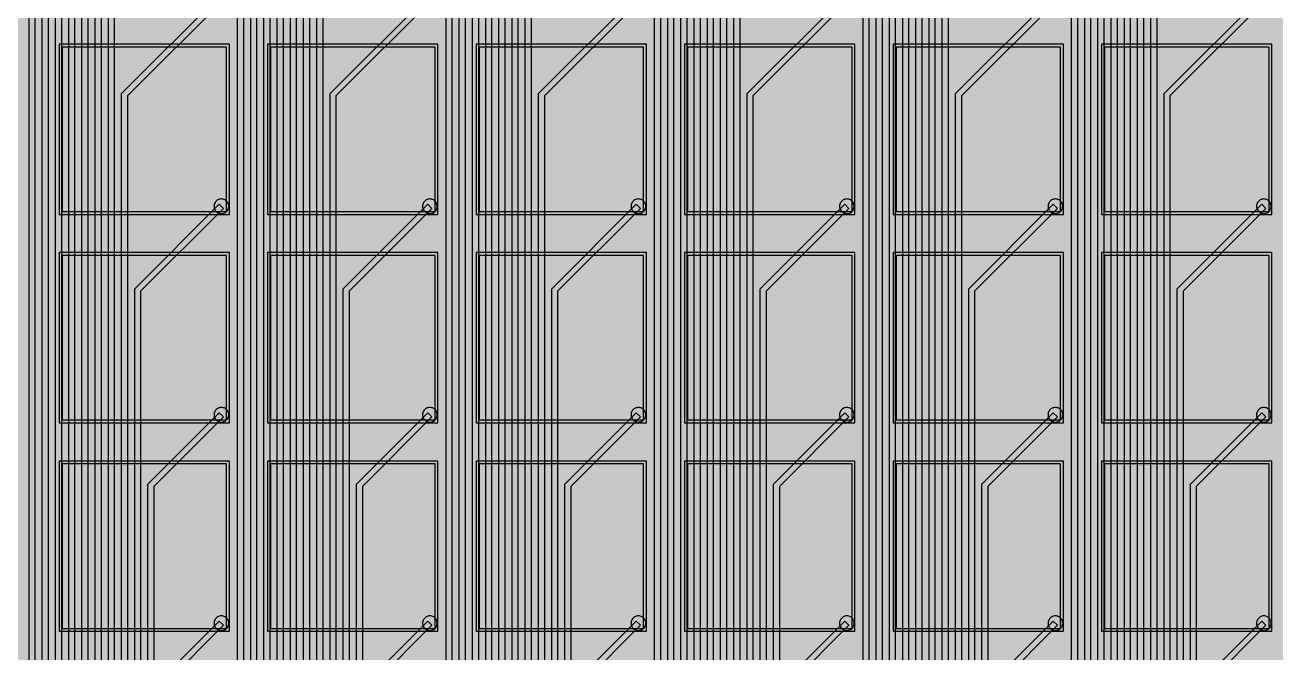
# Model space of a CAD drawing. Header units: metres. Extents: x -7231 to 10969, y -37556 to 1873.
# Drawn here: x 1266.4 to 1692.4, y 848.6 to 1062.5 of the extents above; entities that cross this region are included whole.
import ezdxf

# ---------------------------------------------------------------- set-up
doc = ezdxf.new("R2010")
doc.units = ezdxf.units.M
for name, color, linetype in [('Etching', 1, 'CONTINUOUS'), ('EtchingPad', 2, 'CONTINUOUS'), ('Metal1', 4, 'CONTINUOUS'), ('Metal2', 3, 'CONTINUOUS'), ('Polyimide', 7, 'CONTINUOUS')]:
    doc.layers.add(name, color=color, linetype=linetype)

msp = doc.modelspace()

# ---------------------------------------------------------------- hatches: boundary and pattern name
at = {"layer": 'Polyimide'}
msp.add_hatch(color=7, dxfattribs=at).paths.add_polyline_path([(4065.69, -468), (4066.67, -501.99), (4068.51, -535.99), (4071.41, -569.99), (4075.54, -603.99), (4081.04, -637.99), (4088.01, -671.99), (4096.52, -705.98), (4106.62, -739.98), (4118.33, -773.98), (4131.63, -807.98), (4146.49, -841.98), (4162.87, -875.98), (4180.68, -909.97), (4199.83, -943.97), (4220.22, -977.97), (4241.73, -1011.97), (4264.21, -1045.97), (4287.52, -1079.96), (4311.51, -1113.96), (4336.01, -1147.96), (4360.86, -1181.96), (4385.88, -1215.96), (4410.89, -1249.96), (4435.74, -1283.95), (4460.24, -1317.95), (4484.23, -1351.95), (4507.54, -1385.95), (4530.02, -1419.95), (4551.53, -1453.94), (4571.92, -1487.94), (4591.07, -1521.94), (4608.88, -1555.94), (4625.26, -1589.94), (4640.12, -1623.94), (4653.42, -1657.93), (4665.13, -1691.93), (4675.23, -1725.93), (4683.74, -1759.93), (4690.71, -1793.93), (4696.21, -1827.93), (4700.34, -1861.92), (4703.24, -1895.92), (4705.08, -1929.92), (4706.06, -1963.92), (4706.44, -1997.92), (4706.5, -2031.91), (4706.5, -4793.02), (4709.95, -4838.39), (4720.22, -4882.71), (4737.08, -4924.98), (4760.13, -4964.2), (4788.85, -4999.49), (4822.58, -5030.03), (4860.53, -5055.12), (4901.85, -5074.18), (4901.85, -5074.18), (4970.68, -5105.23), (5034.7, -5145.26), (5092.76, -5193.54), (5143.8, -5249.19), (5186.89, -5311.2), (5221.24, -5378.44), (5246.23, -5449.69), (5261.41, -5523.66), (5266.5, -5599), (5261.41, -5674.34), (5246.23, -5748.31), (5221.24, -5819.56), (5186.89, -5886.8), (5143.8, -5948.81), (5092.76, -6004.46), (5034.7, -6052.74), (4970.68, -6092.77), (4901.85, -6123.82), (4860.53, -6142.88), (4822.58, -6167.97), (4788.85, -6198.51), (4760.13, -6233.8), (4737.08, -6273.02), (4720.22, -6315.29), (4709.95, -6359.61), (4706.5, -6404.98), (4706.5, -9221.52), (4709.95, -9266.88), (4720.22, -9311.21), (4737.08, -9353.47), (4760.13, -9392.7), (4788.85, -9427.98), (4822.58, -9458.52), (4860.53, -9483.61), (4901.85, -9502.67), (4970.68, -9533.72), (5034.7, -9573.75), (5092.76, -9622.03), (5143.8, -9677.68), (5186.89, -9739.69), (5221.24, -9806.94), (5246.23, -9878.19), (5261.41, -9952.16), (5266.5, -10027.49), (5261.41, -10102.83), (5246.23, -10176.8), (5221.24, -10248.05), (5186.89, -10315.3), (5143.8, -10377.31), (5092.76, -10432.96), (5034.7, -10481.24), (4970.68, -10521.27), (4901.85, -10552.32), (4860.53, -10571.38), (4822.58, -10596.46), (4788.85, -10627), (4760.13, -10662.29), (4737.08, -10701.52), (4720.22, -10743.78), (4709.95, -10788.1), (4706.5, -10833.47), (4706.5, -13650.01), (4709.95, -13695.38), (4720.22, -13739.7), (4737.08, -13781.96), (4760.13, -13821.19), (4788.85, -13856.48), (4822.58, -13887.02), (4860.53, -13912.11), (4901.85, -13931.17), (4970.68, -13962.22), (5034.7, -14002.25), (5092.76, -14050.53), (5143.8, -14106.18), (5186.89, -14168.19), (5221.24, -14235.43), (5246.23, -14306.68), (5261.41, -14380.65), (5266.5, -14455.99), (5261.41, -14531.33), (5246.23, -14605.29), (5221.24, -14676.55), (5186.89, -14743.79), (5143.8, -14805.8), (5092.76, -14861.45), (5034.7, -14909.73), (4970.68, -14949.76), (4901.85, -14980.81), (4860.53, -14999.87), (4822.58, -15024.96), (4788.85, -15055.5), (4760.13, -15090.79), (4737.08, -15130.01), (4720.22, -15172.27), (4709.95, -15216.6), (4706.5, -15261.97), (4706.5, -15455.99), (4720.95, -15750.04), (4764.14, -16041.26), (4835.68, -16326.84), (4934.86, -16604.04), (5060.74, -16870.18), (5212.09, -17122.7), (5387.47, -17359.17), (5585.18, -17577.31), (5803.32, -17775.02), (6039.79, -17950.4), (6292.31, -18101.75), (6558.45, -18227.63), (6835.65, -18326.81), (7121.23, -18398.34), (7412.45, -18441.54), (7706.5, -18455.99), (9969.01, -18455.99), (10047.42, -18459.84), (10125.08, -18471.36), (10201.23, -18490.44), (10275.15, -18516.89), (10346.12, -18550.45), (10413.46, -18590.81), (10476.52, -18637.58), (10534.69, -18690.3), (10587.41, -18748.47), (10634.18, -18811.53), (10674.54, -18878.87), (10708.11, -18949.84), (10734.56, -19023.76), (10753.63, -19099.92), (10765.15, -19177.58), (10769.01, -19255.99), (10769.01, -20895.8), (10730.24, -20951.41), (10694.6, -21009.08), (10662.21, -21068.63), (10633.17, -21129.89), (10607.55, -21192.66), (10585.45, -21256.74), (10566.93, -21321.96), (10552.05, -21388.09), (10540.84, -21454.95), (10533.35, -21522.33), (10529.6, -21590.02), (10529.6, -21657.81), (10533.35, -21725.5), (10540.84, -21792.87), (10552.05, -21859.73), (10566.93, -21925.87), (10585.45, -21991.08), (10607.55, -22055.17), (10633.17, -22117.94), (10662.21, -22179.19), (10694.6, -22238.74), (10730.24, -22296.41), (10769.01, -22352.03), (10769.01, -32454.24), (10728.74, -32510.49), (10691.72, -32568.92), (10658.05, -32629.35), (10627.85, -32691.58), (10601.2, -32755.42), (10578.21, -32820.67), (10558.93, -32887.1), (10543.44, -32954.52), (10531.77, -33022.71), (10523.97, -33091.44), (10520.07, -33160.51), (10520.07, -33229.69), (10523.97, -33298.75), (10531.77, -33367.49), (10543.44, -33435.67), (10558.93, -33503.09), (10578.21, -33569.53), (10601.2, -33634.77), (10627.85, -33698.61), (10658.05, -33760.85), (10691.72, -33821.28), (10728.74, -33879.71), (10769.01, -33935.96), (10769.01, -36556), (10765.15, -36634.41), (10753.63, -36712.07), (10734.56, -36788.23), (10708.11, -36862.15), (10674.54, -36933.12), (10634.18, -37000.46), (10587.41, -37063.51), (10534.69, -37121.69), (10476.52, -37174.41), (10413.46, -37221.18), (10346.12, -37261.54), (10275.15, -37295.1), (10201.23, -37321.55), (10125.08, -37340.63), (10047.42, -37352.15), (9969.01, -37356), (-6231.01, -37356), (-6309.42, -37352.15), (-6387.08, -37340.63), (-6463.23, -37321.55), (-6537.15, -37295.1), (-6608.12, -37261.54), (-6675.46, -37221.18), (-6738.52, -37174.41), (-6796.69, -37121.69), (-6849.41, -37063.51), (-6896.18, -37000.46), (-6936.54, -36933.12), (-6970.11, -36862.15), (-6996.56, -36788.23), (-7015.63, -36712.07), (-7027.15, -36634.41), (-7031.01, -36556), (-7031.01, -33936), (-6990.74, -33879.75), (-6953.7, -33821.31), (-6920.03, -33760.88), (-6889.82, -33698.64), (-6863.18, -33634.8), (-6840.18, -33569.55), (-6820.9, -33503.11), (-6805.4, -33435.69), (-6793.74, -33367.49), (-6785.94, -33298.75), (-6782.03, -33229.68), (-6782.03, -33160.5), (-6785.94, -33091.43), (-6793.74, -33022.69), (-6805.4, -32954.5), (-6820.9, -32887.07), (-6840.18, -32820.63), (-6863.18, -32755.39), (-6889.82, -32691.54), (-6920.03, -32629.3), (-6953.7, -32568.87), (-6990.74, -32510.43), (-7031.01, -32454.18), (-7031.01, -22364.83), (-6990.74, -22308.58), (-6953.7, -22250.14), (-6920.03, -22189.71), (-6889.82, -22127.47), (-6863.18, -22063.62), (-6840.18, -21998.38), (-6820.9, -21931.94), (-6805.4, -21864.51), (-6793.74, -21796.32), (-6785.94, -21727.58), (-6782.03, -21658.51), (-6782.03, -21589.33), (-6785.94, -21520.26), (-6793.74, -21451.52), (-6805.4, -21383.32), (-6820.9, -21315.9), (-6840.18, -21249.46), (-6863.18, -21184.21), (-6889.82, -21120.37), (-6920.03, -21058.13), (-6953.7, -20997.7), (-6990.74, -20939.26), (-7031.01, -20883.01), (-7031.01, -19255.99), (-7027.15, -19177.58), (-7015.63, -19099.92), (-6996.56, -19023.76), (-6970.11, -18949.84), (-6936.54, -18878.87), (-6896.18, -18811.53), (-6849.41, -18748.47), (-6796.69, -18690.3), (-6738.52, -18637.58), (-6675.46, -18590.81), (-6608.12, -18550.45), (-6537.15, -18516.89), (-6463.23, -18490.44), (-6387.08, -18471.36), (-6309.42, -18459.84), (-6231.01, -18455.99), (-3968.5, -18455.99), (-3674.45, -18441.54), (-3383.23, -18398.34), (-3097.65, -18326.81), (-2820.45, -18227.63), (-2554.31, -18101.75), (-2301.79, -17950.4), (-2065.32, -17775.02), (-1847.18, -17577.31), (-1649.47, -17359.17), (-1474.09, -17122.7), (-1322.74, -16870.18), (-1196.86, -16604.04), (-1097.68, -16326.84), (-1026.14, -16041.26), (-982.95, -15750.04), (-968.5, -15455.99), (-968.5, -15261.97), (-971.95, -15216.6), (-982.22, -15172.27), (-999.08, -15130.01), (-1022.13, -15090.79), (-1050.85, -15055.5), (-1084.58, -15024.96), (-1122.53, -14999.87), (-1163.85, -14980.81), (-1232.68, -14949.76), (-1296.7, -14909.73), (-1354.76, -14861.45), (-1405.8, -14805.8), (-1448.89, -14743.79), (-1483.24, -14676.55), (-1508.23, -14605.29), (-1523.41, -14531.33), (-1528.5, -14455.99), (-1523.41, -14380.65), (-1508.23, -14306.68), (-1483.24, -14235.43), (-1448.89, -14168.19), (-1405.8, -14106.18), (-1354.76, -14050.53), (-1296.7, -14002.25), (-1232.68, -13962.22), (-1163.85, -13931.17), (-1122.53, -13912.11), (-1084.58, -13887.02), (-1050.85, -13856.48), (-1022.13, -13821.19), (-999.08, -13781.96), (-982.22, -13739.7), (-971.95, -13695.38), (-968.5, -13650.01), (-968.5, -12309.64), (-971.95, -12264.27), (-982.22, -12219.94), (-999.08, -12177.68), (-1022.13, -12138.46), (-1050.85, -12103.17), (-1084.58, -12072.63), (-1122.53, -12047.54), (-1163.85, -12028.48), (-1232.68, -11997.43), (-1296.7, -11957.4), (-1354.76, -11909.12), (-1405.8, -11853.47), (-1448.89, -11791.46), (-1483.24, -11724.22), (-1508.23, -11652.96), (-1523.41, -11579), (-1528.5, -11503.66), (-1523.41, -11428.32), (-1508.23, -11354.35), (-1483.24, -11283.1), (-1448.89, -11215.86), (-1405.8, -11153.85), (-1354.76, -11098.2), (-1296.7, -11049.92), (-1232.68, -11009.89), (-1163.85, -10978.84), (-1122.53, -10959.78), (-1084.58, -10934.69), (-1050.85, -10904.15), (-1022.13, -10868.86), (-999.08, -10829.63), (-982.22, -10787.37), (-971.95, -10743.05), (-968.5, -10697.68), (-968.5, -9357.31), (-971.95, -9311.94), (-982.22, -9267.62), (-999.08, -9225.35), (-1022.13, -9186.13), (-1050.85, -9150.84), (-1084.58, -9120.3), (-1122.53, -9095.21), (-1163.85, -9076.15), (-1163.85, -9076.15), (-1232.68, -9045.1), (-1296.7, -9005.07), (-1354.76, -8956.79), (-1405.8, -8901.14), (-1448.89, -8839.13), (-1483.24, -8771.89), (-1508.23, -8700.64), (-1523.41, -8626.67), (-1528.5, -8551.33), (-1523.41, -8475.99), (-1508.23, -8402.02), (-1483.24, -8330.77), (-1448.89, -8263.53), (-1405.8, -8201.52), (-1354.76, -8145.87), (-1296.7, -8097.59), (-1232.68, -8057.56), (-1163.85, -8026.51), (-1163.85, -8026.51), (-1122.53, -8007.45), (-1084.58, -7982.36), (-1050.85, -7951.82), (-1022.13, -7916.53), (-999.08, -7877.31), (-982.22, -7835.04), (-971.95, -7790.72), (-968.5, -7745.35), (-968.5, -6404.98), (-971.95, -6359.61), (-982.22, -6315.29), (-999.08, -6273.02), (-1022.13, -6233.8), (-1050.85, -6198.51), (-1084.58, -6167.97), (-1122.53, -6142.88), (-1163.85, -6123.82), (-1163.85, -6123.82), (-1232.68, -6092.77), (-1296.7, -6052.74), (-1354.76, -6004.46), (-1405.8, -5948.81), (-1448.89, -5886.8), (-1483.24, -5819.56), (-1508.23, -5748.31), (-1523.41, -5674.34), (-1528.5, -5599), (-1523.41, -5523.66), (-1508.23, -5449.69), (-1483.24, -5378.44), (-1448.89, -5311.2), (-1405.8, -5249.19), (-1354.76, -5193.54), (-1296.7, -5145.26), (-1232.68, -5105.23), (-1163.85, -5074.18), (-1163.85, -5074.18), (-1122.53, -5055.12), (-1084.58, -5030.03), (-1050.85, -4999.49), (-1022.13, -4964.2), (-999.08, -4924.98), (-982.22, -4882.71), (-971.95, -4838.39), (-968.5, -4793.02), (-968.5, -2031.91), (-968.44, -1997.92), (-968.06, -1963.92), (-967.05, -1929.92), (-965.18, -1895.92), (-962.22, -1861.92), (-958.01, -1827.93), (-952.41, -1793.93), (-945.31, -1759.93), (-936.64, -1725.93), (-926.35, -1691.93), (-914.43, -1657.93), (-900.88, -1623.94), (-885.74, -1589.94), (-869.05, -1555.94), (-850.91, -1521.94), (-831.4, -1487.94), (-810.63, -1453.94), (-788.72, -1419.95), (-765.82, -1385.95), (-742.07, -1351.95), (-717.63, -1317.95), (-692.67, -1283.95), (-667.36, -1249.96), (-641.88, -1215.96), (-616.39, -1181.96), (-591.08, -1147.96), (-566.12, -1113.96), (-541.68, -1079.96), (-517.93, -1045.97), (-495.03, -1011.97), (-473.12, -977.97), (-452.35, -943.97), (-432.84, -909.97), (-414.7, -875.98), (-398.01, -841.98), (-382.87, -807.98), (-369.32, -773.98), (-357.4, -739.98), (-347.11, -705.98), (-338.44, -671.99), (-331.34, -637.99), (-325.74, -603.99), (-321.53, -569.99), (-318.57, -535.99), (-316.7, -501.99), (-315.69, -468), (-315.31, -434), (-315.25, -400), (-315.25, 401), (-315.25, 451), (-315.25, 1644), (-270.25, 1644), (-270.03, 1637.13), (-269.35, 1630.29), (-268.23, 1623.52), (-266.67, 1616.82), (-264.68, 1610.25), (-262.26, 1603.82), (-259.42, 1597.56), (-256.18, 1591.5), (-252.55, 1585.67), (-248.55, 1580.08), (-244.19, 1574.77), (-239.5, 1569.75), (-234.48, 1565.06), (-229.17, 1560.7), (-223.58, 1556.7), (-217.75, 1553.07), (-211.69, 1549.83), (-205.43, 1546.99), (-199, 1544.57), (-192.43, 1542.58), (-185.73, 1541.02), (-178.96, 1539.9), (-172.12, 1539.22), (-165.25, 1539), (-158.38, 1539.22), (-151.54, 1539.9), (-144.77, 1541.02), (-138.07, 1542.58), (-131.5, 1544.57), (-125.07, 1546.99), (-118.81, 1549.83), (-112.75, 1553.07), (-106.92, 1556.7), (-101.33, 1560.7), (-96.02, 1565.06), (-91, 1569.75), (-86.31, 1574.77), (-81.95, 1580.08), (-77.95, 1585.67), (-74.32, 1591.5), (-71.08, 1597.56), (-68.24, 1603.82), (-65.82, 1610.25), (-63.83, 1616.82), (-62.27, 1623.52), (-61.15, 1630.29), (-60.47, 1637.13), (-60.25, 1644), (1853, 1644), (1853, 1573), (3815.25, 1573), (3815.46, 1579.54), (3816.11, 1586.05), (3817.17, 1592.51), (3818.66, 1598.88), (3820.56, 1605.14), (3822.86, 1611.27), (3825.56, 1617.23), (3828.65, 1623), (3832.1, 1628.56), (3835.91, 1633.88), (3840.07, 1638.93), (3844.54, 1643.71), (3849.32, 1648.18), (3854.37, 1652.34), (3859.69, 1656.15), (3865.25, 1659.6), (3871.02, 1662.69), (3876.98, 1665.39), (3883.11, 1667.69), (3889.37, 1669.59), (3895.74, 1671.08), (3902.2, 1672.14), (3908.71, 1672.79), (3915.25, 1673), (3921.79, 1672.79), (3928.3, 1672.14), (3934.76, 1671.08), (3941.13, 1669.59), (3947.39, 1667.69), (3953.52, 1665.39), (3959.48, 1662.69), (3965.25, 1659.6), (3970.81, 1656.15), (3976.13, 1652.34), (3981.18, 1648.18), (3985.96, 1643.71), (3990.43, 1638.93), (3994.59, 1633.88), (3998.4, 1628.56), (4001.85, 1623), (4004.94, 1617.23), (4007.64, 1611.27), (4009.94, 1605.14), (4011.84, 1598.88), (4013.33, 1592.51), (4014.39, 1586.05), (4015.04, 1579.54), (4015.25, 1573), (4065.25, 1573), (4065.25, 451), (4065.25, 401), (4065.25, -400), (4065.31, -434), (4065.69, -468)])

# ---------------------------------------------------------------- linework, layer by layer
at = {"layer": 'Etching'}
for points in [[(1330.75, 1000.75), (1330.77, 1000.42), (1330.84, 1000.1), (1330.94, 999.79), (1331.08, 999.5), (1331.27, 999.23), (1331.48, 998.98), (1331.73, 998.77), (1332, 998.58), (1332.29, 998.44), (1332.6, 998.34), (1332.92, 998.27), (1333.25, 998.25), (1333.58, 998.27), (1333.9, 998.34), (1334.21, 998.44), (1334.5, 998.58), (1334.77, 998.77), (1335.02, 998.98), (1335.23, 999.23), (1335.42, 999.5), (1335.56, 999.79), (1335.66, 1000.1), (1335.73, 1000.42), (1335.75, 1000.75), (1335.73, 1001.08), (1335.66, 1001.4), (1335.56, 1001.71), (1335.42, 1002), (1335.23, 1002.27), (1335.02, 1002.52), (1334.77, 1002.73), (1334.5, 1002.92), (1334.21, 1003.06), (1333.9, 1003.16), (1333.58, 1003.23), (1333.25, 1003.25), (1332.92, 1003.23), (1332.6, 1003.16), (1332.29, 1003.06), (1332, 1002.92), (1331.73, 1002.73), (1331.48, 1002.52), (1331.27, 1002.27), (1331.08, 1002), (1330.94, 1001.71), (1330.84, 1001.4), (1330.77, 1001.08), (1330.75, 1000.75)], [(1401.75, 1000.75), (1401.77, 1000.42), (1401.84, 1000.1), (1401.94, 999.79), (1402.08, 999.5), (1402.27, 999.23), (1402.48, 998.98), (1402.73, 998.77), (1403, 998.58), (1403.29, 998.44), (1403.6, 998.34), (1403.92, 998.27), (1404.25, 998.25), (1404.58, 998.27), (1404.9, 998.34), (1405.21, 998.44), (1405.5, 998.58), (1405.77, 998.77), (1406.02, 998.98), (1406.23, 999.23), (1406.42, 999.5), (1406.56, 999.79), (1406.66, 1000.1), (1406.73, 1000.42), (1406.75, 1000.75), (1406.73, 1001.08), (1406.66, 1001.4), (1406.56, 1001.71), (1406.42, 1002), (1406.23, 1002.27), (1406.02, 1002.52), (1405.77, 1002.73), (1405.5, 1002.92), (1405.21, 1003.06), (1404.9, 1003.16), (1404.58, 1003.23), (1404.25, 1003.25), (1403.92, 1003.23), (1403.6, 1003.16), (1403.29, 1003.06), (1403, 1002.92), (1402.73, 1002.73), (1402.48, 1002.52), (1402.27, 1002.27), (1402.08, 1002), (1401.94, 1001.71), (1401.84, 1001.4), (1401.77, 1001.08), (1401.75, 1000.75)], [(1472.75, 1000.75), (1472.77, 1000.42), (1472.84, 1000.1), (1472.94, 999.79), (1473.08, 999.5), (1473.27, 999.23), (1473.48, 998.98), (1473.73, 998.77), (1474, 998.58), (1474.29, 998.44), (1474.6, 998.34), (1474.92, 998.27), (1475.25, 998.25), (1475.58, 998.27), (1475.9, 998.34), (1476.21, 998.44), (1476.5, 998.58), (1476.77, 998.77), (1477.02, 998.98), (1477.23, 999.23), (1477.42, 999.5), (1477.56, 999.79), (1477.66, 1000.1), (1477.73, 1000.42), (1477.75, 1000.75), (1477.73, 1001.08), (1477.66, 1001.4), (1477.56, 1001.71), (1477.42, 1002), (1477.23, 1002.27), (1477.02, 1002.52), (1476.77, 1002.73), (1476.5, 1002.92), (1476.21, 1003.06), (1475.9, 1003.16), (1475.58, 1003.23), (1475.25, 1003.25), (1474.92, 1003.23), (1474.6, 1003.16), (1474.29, 1003.06), (1474, 1002.92), (1473.73, 1002.73), (1473.48, 1002.52), (1473.27, 1002.27), (1473.08, 1002), (1472.94, 1001.71), (1472.84, 1001.4), (1472.77, 1001.08), (1472.75, 1000.75)], [(1543.75, 1000.75), (1543.77, 1000.42), (1543.84, 1000.1), (1543.94, 999.79), (1544.08, 999.5), (1544.27, 999.23), (1544.48, 998.98), (1544.73, 998.77), (1545, 998.58), (1545.29, 998.44), (1545.6, 998.34), (1545.92, 998.27), (1546.25, 998.25), (1546.58, 998.27), (1546.9, 998.34), (1547.21, 998.44), (1547.5, 998.58), (1547.77, 998.77), (1548.02, 998.98), (1548.23, 999.23), (1548.42, 999.5), (1548.56, 999.79), (1548.66, 1000.1), (1548.73, 1000.42), (1548.75, 1000.75), (1548.73, 1001.08), (1548.66, 1001.4), (1548.56, 1001.71), (1548.42, 1002), (1548.23, 1002.27), (1548.02, 1002.52), (1547.77, 1002.73), (1547.5, 1002.92), (1547.21, 1003.06), (1546.9, 1003.16), (1546.58, 1003.23), (1546.25, 1003.25), (1545.92, 1003.23), (1545.6, 1003.16), (1545.29, 1003.06), (1545, 1002.92), (1544.73, 1002.73), (1544.48, 1002.52), (1544.27, 1002.27), (1544.08, 1002), (1543.94, 1001.71), (1543.84, 1001.4), (1543.77, 1001.08), (1543.75, 1000.75)], [(1614.75, 1000.75), (1614.77, 1000.42), (1614.84, 1000.1), (1614.94, 999.79), (1615.08, 999.5), (1615.27, 999.23), (1615.48, 998.98), (1615.73, 998.77), (1616, 998.58), (1616.29, 998.44), (1616.6, 998.34), (1616.92, 998.27), (1617.25, 998.25), (1617.58, 998.27), (1617.9, 998.34), (1618.21, 998.44), (1618.5, 998.58), (1618.77, 998.77), (1619.02, 998.98), (1619.23, 999.23), (1619.42, 999.5), (1619.56, 999.79), (1619.66, 1000.1), (1619.73, 1000.42), (1619.75, 1000.75), (1619.73, 1001.08), (1619.66, 1001.4), (1619.56, 1001.71), (1619.42, 1002), (1619.23, 1002.27), (1619.02, 1002.52), (1618.77, 1002.73), (1618.5, 1002.92), (1618.21, 1003.06), (1617.9, 1003.16), (1617.58, 1003.23), (1617.25, 1003.25), (1616.92, 1003.23), (1616.6, 1003.16), (1616.29, 1003.06), (1616, 1002.92), (1615.73, 1002.73), (1615.48, 1002.52), (1615.27, 1002.27), (1615.08, 1002), (1614.94, 1001.71), (1614.84, 1001.4), (1614.77, 1001.08), (1614.75, 1000.75)], [(1685.75, 1000.75), (1685.77, 1000.42), (1685.84, 1000.1), (1685.94, 999.79), (1686.08, 999.5), (1686.27, 999.23), (1686.48, 998.98), (1686.73, 998.77), (1687, 998.58), (1687.29, 998.44), (1687.6, 998.34), (1687.92, 998.27), (1688.25, 998.25), (1688.58, 998.27), (1688.9, 998.34), (1689.21, 998.44), (1689.5, 998.58), (1689.77, 998.77), (1690.02, 998.98), (1690.23, 999.23), (1690.42, 999.5), (1690.56, 999.79), (1690.66, 1000.1), (1690.73, 1000.42), (1690.75, 1000.75), (1690.73, 1001.08), (1690.66, 1001.4), (1690.56, 1001.71), (1690.42, 1002), (1690.23, 1002.27), (1690.02, 1002.52), (1689.77, 1002.73), (1689.5, 1002.92), (1689.21, 1003.06), (1688.9, 1003.16), (1688.58, 1003.23), (1688.25, 1003.25), (1687.92, 1003.23), (1687.6, 1003.16), (1687.29, 1003.06), (1687, 1002.92), (1686.73, 1002.73), (1686.48, 1002.52), (1686.27, 1002.27), (1686.08, 1002), (1685.94, 1001.71), (1685.84, 1001.4), (1685.77, 1001.08), (1685.75, 1000.75)], [(1330.75, 929.75), (1330.77, 929.42), (1330.84, 929.1), (1330.94, 928.79), (1331.08, 928.5), (1331.27, 928.23), (1331.48, 927.98), (1331.73, 927.77), (1332, 927.58), (1332.29, 927.44), (1332.6, 927.34), (1332.92, 927.27), (1333.25, 927.25), (1333.58, 927.27), (1333.9, 927.34), (1334.21, 927.44), (1334.5, 927.58), (1334.77, 927.77), (1335.02, 927.98), (1335.23, 928.23), (1335.42, 928.5), (1335.56, 928.79), (1335.66, 929.1), (1335.73, 929.42), (1335.75, 929.75), (1335.73, 930.08), (1335.66, 930.4), (1335.56, 930.71), (1335.42, 931), (1335.23, 931.27), (1335.02, 931.52), (1334.77, 931.73), (1334.5, 931.92), (1334.21, 932.06), (1333.9, 932.16), (1333.58, 932.23), (1333.25, 932.25), (1332.92, 932.23), (1332.6, 932.16), (1332.29, 932.06), (1332, 931.92), (1331.73, 931.73), (1331.48, 931.52), (1331.27, 931.27), (1331.08, 931), (1330.94, 930.71), (1330.84, 930.4), (1330.77, 930.08), (1330.75, 929.75)], [(1401.75, 929.75), (1401.77, 929.42), (1401.84, 929.1), (1401.94, 928.79), (1402.08, 928.5), (1402.27, 928.23), (1402.48, 927.98), (1402.73, 927.77), (1403, 927.58), (1403.29, 927.44), (1403.6, 927.34), (1403.92, 927.27), (1404.25, 927.25), (1404.58, 927.27), (1404.9, 927.34), (1405.21, 927.44), (1405.5, 927.58), (1405.77, 927.77), (1406.02, 927.98), (1406.23, 928.23), (1406.42, 928.5), (1406.56, 928.79), (1406.66, 929.1), (1406.73, 929.42), (1406.75, 929.75), (1406.73, 930.08), (1406.66, 930.4), (1406.56, 930.71), (1406.42, 931), (1406.23, 931.27), (1406.02, 931.52), (1405.77, 931.73), (1405.5, 931.92), (1405.21, 932.06), (1404.9, 932.16), (1404.58, 932.23), (1404.25, 932.25), (1403.92, 932.23), (1403.6, 932.16), (1403.29, 932.06), (1403, 931.92), (1402.73, 931.73), (1402.48, 931.52), (1402.27, 931.27), (1402.08, 931), (1401.94, 930.71), (1401.84, 930.4), (1401.77, 930.08), (1401.75, 929.75)], [(1472.75, 929.75), (1472.77, 929.42), (1472.84, 929.1), (1472.94, 928.79), (1473.08, 928.5), (1473.27, 928.23), (1473.48, 927.98), (1473.73, 927.77), (1474, 927.58), (1474.29, 927.44), (1474.6, 927.34), (1474.92, 927.27), (1475.25, 927.25), (1475.58, 927.27), (1475.9, 927.34), (1476.21, 927.44), (1476.5, 927.58), (1476.77, 927.77), (1477.02, 927.98), (1477.23, 928.23), (1477.42, 928.5), (1477.56, 928.79), (1477.66, 929.1), (1477.73, 929.42), (1477.75, 929.75), (1477.73, 930.08), (1477.66, 930.4), (1477.56, 930.71), (1477.42, 931), (1477.23, 931.27), (1477.02, 931.52), (1476.77, 931.73), (1476.5, 931.92), (1476.21, 932.06), (1475.9, 932.16), (1475.58, 932.23), (1475.25, 932.25), (1474.92, 932.23), (1474.6, 932.16), (1474.29, 932.06), (1474, 931.92), (1473.73, 931.73), (1473.48, 931.52), (1473.27, 931.27), (1473.08, 931), (1472.94, 930.71), (1472.84, 930.4), (1472.77, 930.08), (1472.75, 929.75)], [(1543.75, 929.75), (1543.77, 929.42), (1543.84, 929.1), (1543.94, 928.79), (1544.08, 928.5), (1544.27, 928.23), (1544.48, 927.98), (1544.73, 927.77), (1545, 927.58), (1545.29, 927.44), (1545.6, 927.34), (1545.92, 927.27), (1546.25, 927.25), (1546.58, 927.27), (1546.9, 927.34), (1547.21, 927.44), (1547.5, 927.58), (1547.77, 927.77), (1548.02, 927.98), (1548.23, 928.23), (1548.42, 928.5), (1548.56, 928.79), (1548.66, 929.1), (1548.73, 929.42), (1548.75, 929.75), (1548.73, 930.08), (1548.66, 930.4), (1548.56, 930.71), (1548.42, 931), (1548.23, 931.27), (1548.02, 931.52), (1547.77, 931.73), (1547.5, 931.92), (1547.21, 932.06), (1546.9, 932.16), (1546.58, 932.23), (1546.25, 932.25), (1545.92, 932.23), (1545.6, 932.16), (1545.29, 932.06), (1545, 931.92), (1544.73, 931.73), (1544.48, 931.52), (1544.27, 931.27), (1544.08, 931), (1543.94, 930.71), (1543.84, 930.4), (1543.77, 930.08), (1543.75, 929.75)], [(1614.75, 929.75), (1614.77, 929.42), (1614.84, 929.1), (1614.94, 928.79), (1615.08, 928.5), (1615.27, 928.23), (1615.48, 927.98), (1615.73, 927.77), (1616, 927.58), (1616.29, 927.44), (1616.6, 927.34), (1616.92, 927.27), (1617.25, 927.25), (1617.58, 927.27), (1617.9, 927.34), (1618.21, 927.44), (1618.5, 927.58), (1618.77, 927.77), (1619.02, 927.98), (1619.23, 928.23), (1619.42, 928.5), (1619.56, 928.79), (1619.66, 929.1), (1619.73, 929.42), (1619.75, 929.75), (1619.73, 930.08), (1619.66, 930.4), (1619.56, 930.71), (1619.42, 931), (1619.23, 931.27), (1619.02, 931.52), (1618.77, 931.73), (1618.5, 931.92), (1618.21, 932.06), (1617.9, 932.16), (1617.58, 932.23), (1617.25, 932.25), (1616.92, 932.23), (1616.6, 932.16), (1616.29, 932.06), (1616, 931.92), (1615.73, 931.73), (1615.48, 931.52), (1615.27, 931.27), (1615.08, 931), (1614.94, 930.71), (1614.84, 930.4), (1614.77, 930.08), (1614.75, 929.75)], [(1685.75, 929.75), (1685.77, 929.42), (1685.84, 929.1), (1685.94, 928.79), (1686.08, 928.5), (1686.27, 928.23), (1686.48, 927.98), (1686.73, 927.77), (1687, 927.58), (1687.29, 927.44), (1687.6, 927.34), (1687.92, 927.27), (1688.25, 927.25), (1688.58, 927.27), (1688.9, 927.34), (1689.21, 927.44), (1689.5, 927.58), (1689.77, 927.77), (1690.02, 927.98), (1690.23, 928.23), (1690.42, 928.5), (1690.56, 928.79), (1690.66, 929.1), (1690.73, 929.42), (1690.75, 929.75), (1690.73, 930.08), (1690.66, 930.4), (1690.56, 930.71), (1690.42, 931), (1690.23, 931.27), (1690.02, 931.52), (1689.77, 931.73), (1689.5, 931.92), (1689.21, 932.06), (1688.9, 932.16), (1688.58, 932.23), (1688.25, 932.25), (1687.92, 932.23), (1687.6, 932.16), (1687.29, 932.06), (1687, 931.92), (1686.73, 931.73), (1686.48, 931.52), (1686.27, 931.27), (1686.08, 931), (1685.94, 930.71), (1685.84, 930.4), (1685.77, 930.08), (1685.75, 929.75)], [(1330.75, 858.75), (1330.77, 858.42), (1330.84, 858.1), (1330.94, 857.79), (1331.08, 857.5), (1331.27, 857.23), (1331.48, 856.98), (1331.73, 856.77), (1332, 856.58), (1332.29, 856.44), (1332.6, 856.34), (1332.92, 856.27), (1333.25, 856.25), (1333.58, 856.27), (1333.9, 856.34), (1334.21, 856.44), (1334.5, 856.58), (1334.77, 856.77), (1335.02, 856.98), (1335.23, 857.23), (1335.42, 857.5), (1335.56, 857.79), (1335.66, 858.1), (1335.73, 858.42), (1335.75, 858.75), (1335.73, 859.08), (1335.66, 859.4), (1335.56, 859.71), (1335.42, 860), (1335.23, 860.27), (1335.02, 860.52), (1334.77, 860.73), (1334.5, 860.92), (1334.21, 861.06), (1333.9, 861.16), (1333.58, 861.23), (1333.25, 861.25), (1332.92, 861.23), (1332.6, 861.16), (1332.29, 861.06), (1332, 860.92), (1331.73, 860.73), (1331.48, 860.52), (1331.27, 860.27), (1331.08, 860), (1330.94, 859.71), (1330.84, 859.4), (1330.77, 859.08), (1330.75, 858.75)], [(1401.75, 858.75), (1401.77, 858.42), (1401.84, 858.1), (1401.94, 857.79), (1402.08, 857.5), (1402.27, 857.23), (1402.48, 856.98), (1402.73, 856.77), (1403, 856.58), (1403.29, 856.44), (1403.6, 856.34), (1403.92, 856.27), (1404.25, 856.25), (1404.58, 856.27), (1404.9, 856.34), (1405.21, 856.44), (1405.5, 856.58), (1405.77, 856.77), (1406.02, 856.98), (1406.23, 857.23), (1406.42, 857.5), (1406.56, 857.79), (1406.66, 858.1), (1406.73, 858.42), (1406.75, 858.75), (1406.73, 859.08), (1406.66, 859.4), (1406.56, 859.71), (1406.42, 860), (1406.23, 860.27), (1406.02, 860.52), (1405.77, 860.73), (1405.5, 860.92), (1405.21, 861.06), (1404.9, 861.16), (1404.58, 861.23), (1404.25, 861.25), (1403.92, 861.23), (1403.6, 861.16), (1403.29, 861.06), (1403, 860.92), (1402.73, 860.73), (1402.48, 860.52), (1402.27, 860.27), (1402.08, 860), (1401.94, 859.71), (1401.84, 859.4), (1401.77, 859.08), (1401.75, 858.75)], [(1472.75, 858.75), (1472.77, 858.42), (1472.84, 858.1), (1472.94, 857.79), (1473.08, 857.5), (1473.27, 857.23), (1473.48, 856.98), (1473.73, 856.77), (1474, 856.58), (1474.29, 856.44), (1474.6, 856.34), (1474.92, 856.27), (1475.25, 856.25), (1475.58, 856.27), (1475.9, 856.34), (1476.21, 856.44), (1476.5, 856.58), (1476.77, 856.77), (1477.02, 856.98), (1477.23, 857.23), (1477.42, 857.5), (1477.56, 857.79), (1477.66, 858.1), (1477.73, 858.42), (1477.75, 858.75), (1477.73, 859.08), (1477.66, 859.4), (1477.56, 859.71), (1477.42, 860), (1477.23, 860.27), (1477.02, 860.52), (1476.77, 860.73), (1476.5, 860.92), (1476.21, 861.06), (1475.9, 861.16), (1475.58, 861.23), (1475.25, 861.25), (1474.92, 861.23), (1474.6, 861.16), (1474.29, 861.06), (1474, 860.92), (1473.73, 860.73), (1473.48, 860.52), (1473.27, 860.27), (1473.08, 860), (1472.94, 859.71), (1472.84, 859.4), (1472.77, 859.08), (1472.75, 858.75)], [(1543.75, 858.75), (1543.77, 858.42), (1543.84, 858.1), (1543.94, 857.79), (1544.08, 857.5), (1544.27, 857.23), (1544.48, 856.98), (1544.73, 856.77), (1545, 856.58), (1545.29, 856.44), (1545.6, 856.34), (1545.92, 856.27), (1546.25, 856.25), (1546.58, 856.27), (1546.9, 856.34), (1547.21, 856.44), (1547.5, 856.58), (1547.77, 856.77), (1548.02, 856.98), (1548.23, 857.23), (1548.42, 857.5), (1548.56, 857.79), (1548.66, 858.1), (1548.73, 858.42), (1548.75, 858.75), (1548.73, 859.08), (1548.66, 859.4), (1548.56, 859.71), (1548.42, 860), (1548.23, 860.27), (1548.02, 860.52), (1547.77, 860.73), (1547.5, 860.92), (1547.21, 861.06), (1546.9, 861.16), (1546.58, 861.23), (1546.25, 861.25), (1545.92, 861.23), (1545.6, 861.16), (1545.29, 861.06), (1545, 860.92), (1544.73, 860.73), (1544.48, 860.52), (1544.27, 860.27), (1544.08, 860), (1543.94, 859.71), (1543.84, 859.4), (1543.77, 859.08), (1543.75, 858.75)], [(1614.75, 858.75), (1614.77, 858.42), (1614.84, 858.1), (1614.94, 857.79), (1615.08, 857.5), (1615.27, 857.23), (1615.48, 856.98), (1615.73, 856.77), (1616, 856.58), (1616.29, 856.44), (1616.6, 856.34), (1616.92, 856.27), (1617.25, 856.25), (1617.58, 856.27), (1617.9, 856.34), (1618.21, 856.44), (1618.5, 856.58), (1618.77, 856.77), (1619.02, 856.98), (1619.23, 857.23), (1619.42, 857.5), (1619.56, 857.79), (1619.66, 858.1), (1619.73, 858.42), (1619.75, 858.75), (1619.73, 859.08), (1619.66, 859.4), (1619.56, 859.71), (1619.42, 860), (1619.23, 860.27), (1619.02, 860.52), (1618.77, 860.73), (1618.5, 860.92), (1618.21, 861.06), (1617.9, 861.16), (1617.58, 861.23), (1617.25, 861.25), (1616.92, 861.23), (1616.6, 861.16), (1616.29, 861.06), (1616, 860.92), (1615.73, 860.73), (1615.48, 860.52), (1615.27, 860.27), (1615.08, 860), (1614.94, 859.71), (1614.84, 859.4), (1614.77, 859.08), (1614.75, 858.75)], [(1685.75, 858.75), (1685.77, 858.42), (1685.84, 858.1), (1685.94, 857.79), (1686.08, 857.5), (1686.27, 857.23), (1686.48, 856.98), (1686.73, 856.77), (1687, 856.58), (1687.29, 856.44), (1687.6, 856.34), (1687.92, 856.27), (1688.25, 856.25), (1688.58, 856.27), (1688.9, 856.34), (1689.21, 856.44), (1689.5, 856.58), (1689.77, 856.77), (1690.02, 856.98), (1690.23, 857.23), (1690.42, 857.5), (1690.56, 857.79), (1690.66, 858.1), (1690.73, 858.42), (1690.75, 858.75), (1690.73, 859.08), (1690.66, 859.4), (1690.56, 859.71), (1690.42, 860), (1690.23, 860.27), (1690.02, 860.52), (1689.77, 860.73), (1689.5, 860.92), (1689.21, 861.06), (1688.9, 861.16), (1688.58, 861.23), (1688.25, 861.25), (1687.92, 861.23), (1687.6, 861.16), (1687.29, 861.06), (1687, 860.92), (1686.73, 860.73), (1686.48, 860.52), (1686.27, 860.27), (1686.08, 860), (1685.94, 859.71), (1685.84, 859.4), (1685.77, 859.08), (1685.75, 858.75)]]:
    msp.add_lwpolyline(points, close=True, dxfattribs=at)
at = {"layer": 'EtchingPad'}
for points in [[(1335, 1055), (1279, 1055), (1279, 999), (1335, 999), (1335, 1055)], [(1406, 1055), (1350, 1055), (1350, 999), (1406, 999), (1406, 1055)], [(1477, 1055), (1421, 1055), (1421, 999), (1477, 999), (1477, 1055)], [(1548, 1055), (1492, 1055), (1492, 999), (1548, 999), (1548, 1055)], [(1619, 1055), (1563, 1055), (1563, 999), (1619, 999), (1619, 1055)], [(1690, 1055), (1634, 1055), (1634, 999), (1690, 999), (1690, 1055)], [(1335, 984), (1279, 984), (1279, 928), (1335, 928), (1335, 984)], [(1406, 984), (1350, 984), (1350, 928), (1406, 928), (1406, 984)], [(1477, 984), (1421, 984), (1421, 928), (1477, 928), (1477, 984)], [(1548, 984), (1492, 984), (1492, 928), (1548, 928), (1548, 984)], [(1619, 984), (1563, 984), (1563, 928), (1619, 928), (1619, 984)], [(1690, 984), (1634, 984), (1634, 928), (1690, 928), (1690, 984)], [(1335, 913), (1279, 913), (1279, 857), (1335, 857), (1335, 913)], [(1406, 913), (1350, 913), (1350, 857), (1406, 857), (1406, 913)], [(1477, 913), (1421, 913), (1421, 857), (1477, 857), (1477, 913)], [(1548, 913), (1492, 913), (1492, 857), (1548, 857), (1548, 913)], [(1619, 913), (1563, 913), (1563, 857), (1619, 857), (1619, 913)], [(1690, 913), (1634, 913), (1634, 857), (1690, 857), (1690, 913)]]:
    msp.add_lwpolyline(points, close=True, dxfattribs=at)
at = {"layer": 'Metal1'}
for points in [[(1267.75, 501), (1267.75, 1504.66), (1332.54, 1569.46), (1333.96, 1568.04), (1269.75, 1503.84), (1269.75, 501)], [(1338.75, 501), (1338.75, 1504.66), (1403.54, 1569.46), (1404.96, 1568.04), (1340.75, 1503.84), (1340.75, 501)], [(1409.75, 501), (1409.75, 1504.66), (1474.54, 1569.46), (1475.96, 1568.04), (1411.75, 1503.84), (1411.75, 501)], [(1480.75, 501), (1480.75, 1504.66), (1545.54, 1569.46), (1546.96, 1568.04), (1482.75, 1503.84), (1482.75, 501)], [(1551.75, 501), (1551.75, 1504.66), (1616.54, 1569.46), (1617.96, 1568.04), (1553.75, 1503.84), (1553.75, 501)], [(1622.75, 501), (1622.75, 1504.66), (1687.54, 1569.46), (1688.96, 1568.04), (1624.75, 1503.84), (1624.75, 501)], [(1272.25, 501), (1272.25, 1438.16), (1332.54, 1498.46), (1333.96, 1497.04), (1274.25, 1437.34), (1274.25, 501)], [(1343.25, 501), (1343.25, 1438.16), (1403.54, 1498.46), (1404.96, 1497.04), (1345.25, 1437.34), (1345.25, 501)], [(1414.25, 501), (1414.25, 1438.16), (1474.54, 1498.46), (1475.96, 1497.04), (1416.25, 1437.34), (1416.25, 501)], [(1485.25, 501), (1485.25, 1438.16), (1545.54, 1498.46), (1546.96, 1497.04), (1487.25, 1437.34), (1487.25, 501)], [(1556.25, 501), (1556.25, 1438.16), (1616.54, 1498.46), (1617.96, 1497.04), (1558.25, 1437.34), (1558.25, 501)], [(1627.25, 501), (1627.25, 1438.16), (1687.54, 1498.46), (1688.96, 1497.04), (1629.25, 1437.34), (1629.25, 501)], [(1276.75, 501), (1276.75, 1371.66), (1332.54, 1427.46), (1333.96, 1426.04), (1278.75, 1370.84), (1278.75, 501)], [(1347.75, 501), (1347.75, 1371.66), (1403.54, 1427.46), (1404.96, 1426.04), (1349.75, 1370.84), (1349.75, 501)], [(1418.75, 501), (1418.75, 1371.66), (1474.54, 1427.46), (1475.96, 1426.04), (1420.75, 1370.84), (1420.75, 501)], [(1489.75, 501), (1489.75, 1371.66), (1545.54, 1427.46), (1546.96, 1426.04), (1491.75, 1370.84), (1491.75, 501)], [(1560.75, 501), (1560.75, 1371.66), (1616.54, 1427.46), (1617.96, 1426.04), (1562.75, 1370.84), (1562.75, 501)], [(1631.75, 501), (1631.75, 1371.66), (1687.54, 1427.46), (1688.96, 1426.04), (1633.75, 1370.84), (1633.75, 501)], [(1281.25, 501), (1281.25, 1305.16), (1332.54, 1356.46), (1333.96, 1355.04), (1283.25, 1304.34), (1283.25, 501)], [(1352.25, 501), (1352.25, 1305.16), (1403.54, 1356.46), (1404.96, 1355.04), (1354.25, 1304.34), (1354.25, 501)], [(1423.25, 501), (1423.25, 1305.16), (1474.54, 1356.46), (1475.96, 1355.04), (1425.25, 1304.34), (1425.25, 501)], [(1494.25, 501), (1494.25, 1305.16), (1545.54, 1356.46), (1546.96, 1355.04), (1496.25, 1304.34), (1496.25, 501)], [(1565.25, 501), (1565.25, 1305.16), (1616.54, 1356.46), (1617.96, 1355.04), (1567.25, 1304.34), (1567.25, 501)], [(1636.25, 501), (1636.25, 1305.16), (1687.54, 1356.46), (1688.96, 1355.04), (1638.25, 1304.34), (1638.25, 501)], [(1285.75, 501), (1285.75, 1238.66), (1332.54, 1285.46), (1333.96, 1284.04), (1287.75, 1237.84), (1287.75, 501)], [(1356.75, 501), (1356.75, 1238.66), (1403.54, 1285.46), (1404.96, 1284.04), (1358.75, 1237.84), (1358.75, 501)], [(1427.75, 501), (1427.75, 1238.66), (1474.54, 1285.46), (1475.96, 1284.04), (1429.75, 1237.84), (1429.75, 501)], [(1498.75, 501), (1498.75, 1238.66), (1545.54, 1285.46), (1546.96, 1284.04), (1500.75, 1237.84), (1500.75, 501)], [(1569.75, 501), (1569.75, 1238.66), (1616.54, 1285.46), (1617.96, 1284.04), (1571.75, 1237.84), (1571.75, 501)], [(1640.75, 501), (1640.75, 1238.66), (1687.54, 1285.46), (1688.96, 1284.04), (1642.75, 1237.84), (1642.75, 501)], [(1290.25, 501), (1290.25, 1172.16), (1332.54, 1214.46), (1333.96, 1213.04), (1292.25, 1171.34), (1292.25, 501)], [(1361.25, 501), (1361.25, 1172.16), (1403.54, 1214.46), (1404.96, 1213.04), (1363.25, 1171.34), (1363.25, 501)], [(1432.25, 501), (1432.25, 1172.16), (1474.54, 1214.46), (1475.96, 1213.04), (1434.25, 1171.34), (1434.25, 501)], [(1503.25, 501), (1503.25, 1172.16), (1545.54, 1214.46), (1546.96, 1213.04), (1505.25, 1171.34), (1505.25, 501)], [(1574.25, 501), (1574.25, 1172.16), (1616.54, 1214.46), (1617.96, 1213.04), (1576.25, 1171.34), (1576.25, 501)], [(1645.25, 501), (1645.25, 1172.16), (1687.54, 1214.46), (1688.96, 1213.04), (1647.25, 1171.34), (1647.25, 501)], [(1294.75, 501), (1294.75, 1105.66), (1332.54, 1143.46), (1333.96, 1142.04), (1296.75, 1104.84), (1296.75, 501)], [(1365.75, 501), (1365.75, 1105.66), (1403.54, 1143.46), (1404.96, 1142.04), (1367.75, 1104.84), (1367.75, 501)], [(1436.75, 501), (1436.75, 1105.66), (1474.54, 1143.46), (1475.96, 1142.04), (1438.75, 1104.84), (1438.75, 501)], [(1507.75, 501), (1507.75, 1105.66), (1545.54, 1143.46), (1546.96, 1142.04), (1509.75, 1104.84), (1509.75, 501)], [(1578.75, 501), (1578.75, 1105.66), (1616.54, 1143.46), (1617.96, 1142.04), (1580.75, 1104.84), (1580.75, 501)], [(1649.75, 501), (1649.75, 1105.66), (1687.54, 1143.46), (1688.96, 1142.04), (1651.75, 1104.84), (1651.75, 501)], [(1299.25, 501), (1299.25, 1039.16), (1332.54, 1072.46), (1333.96, 1071.04), (1301.25, 1038.34), (1301.25, 501)], [(1370.25, 501), (1370.25, 1039.16), (1403.54, 1072.46), (1404.96, 1071.04), (1372.25, 1038.34), (1372.25, 501)], [(1441.25, 501), (1441.25, 1039.16), (1474.54, 1072.46), (1475.96, 1071.04), (1443.25, 1038.34), (1443.25, 501)], [(1512.25, 501), (1512.25, 1039.16), (1545.54, 1072.46), (1546.96, 1071.04), (1514.25, 1038.34), (1514.25, 501)], [(1583.25, 501), (1583.25, 1039.16), (1616.54, 1072.46), (1617.96, 1071.04), (1585.25, 1038.34), (1585.25, 501)], [(1654.25, 501), (1654.25, 1039.16), (1687.54, 1072.46), (1688.96, 1071.04), (1656.25, 1038.34), (1656.25, 501)], [(1303.75, 501), (1303.75, 972.66), (1332.54, 1001.46), (1333.96, 1000.04), (1305.75, 971.84), (1305.75, 501)], [(1374.75, 501), (1374.75, 972.66), (1403.54, 1001.46), (1404.96, 1000.04), (1376.75, 971.84), (1376.75, 501)], [(1445.75, 501), (1445.75, 972.66), (1474.54, 1001.46), (1475.96, 1000.04), (1447.75, 971.84), (1447.75, 501)], [(1516.75, 501), (1516.75, 972.66), (1545.54, 1001.46), (1546.96, 1000.04), (1518.75, 971.84), (1518.75, 501)], [(1587.75, 501), (1587.75, 972.66), (1616.54, 1001.46), (1617.96, 1000.04), (1589.75, 971.84), (1589.75, 501)], [(1658.75, 501), (1658.75, 972.66), (1687.54, 1001.46), (1688.96, 1000.04), (1660.75, 971.84), (1660.75, 501)], [(1308.25, 501), (1308.25, 906.16), (1332.54, 930.46), (1333.96, 929.04), (1310.25, 905.34), (1310.25, 501)], [(1379.25, 501), (1379.25, 906.16), (1403.54, 930.46), (1404.96, 929.04), (1381.25, 905.34), (1381.25, 501)], [(1450.25, 501), (1450.25, 906.16), (1474.54, 930.46), (1475.96, 929.04), (1452.25, 905.34), (1452.25, 501)], [(1521.25, 501), (1521.25, 906.16), (1545.54, 930.46), (1546.96, 929.04), (1523.25, 905.34), (1523.25, 501)], [(1592.25, 501), (1592.25, 906.16), (1616.54, 930.46), (1617.96, 929.04), (1594.25, 905.34), (1594.25, 501)], [(1663.25, 501), (1663.25, 906.16), (1687.54, 930.46), (1688.96, 929.04), (1665.25, 905.34), (1665.25, 501)], [(1312.75, 501), (1312.75, 839.66), (1332.54, 859.46), (1333.96, 858.04), (1314.75, 838.84), (1314.75, 501)], [(1383.75, 501), (1383.75, 839.66), (1403.54, 859.46), (1404.96, 858.04), (1385.75, 838.84), (1385.75, 501)], [(1454.75, 501), (1454.75, 839.66), (1474.54, 859.46), (1475.96, 858.04), (1456.75, 838.84), (1456.75, 501)], [(1525.75, 501), (1525.75, 839.66), (1545.54, 859.46), (1546.96, 858.04), (1527.75, 838.84), (1527.75, 501)], [(1596.75, 501), (1596.75, 839.66), (1616.54, 859.46), (1617.96, 858.04), (1598.75, 838.84), (1598.75, 501)], [(1667.75, 501), (1667.75, 839.66), (1687.54, 859.46), (1688.96, 858.04), (1669.75, 838.84), (1669.75, 501)]]:
    msp.add_lwpolyline(points, close=True, dxfattribs=at)
at = {"layer": 'Metal2'}
for points in [[(1336, 1056), (1278, 1056), (1278, 998), (1336, 998), (1336, 1056)], [(1407, 1056), (1349, 1056), (1349, 998), (1407, 998), (1407, 1056)], [(1478, 1056), (1420, 1056), (1420, 998), (1478, 998), (1478, 1056)], [(1549, 1056), (1491, 1056), (1491, 998), (1549, 998), (1549, 1056)], [(1620, 1056), (1562, 1056), (1562, 998), (1620, 998), (1620, 1056)], [(1691, 1056), (1633, 1056), (1633, 998), (1691, 998), (1691, 1056)], [(1336, 985), (1278, 985), (1278, 927), (1336, 927), (1336, 985)], [(1407, 985), (1349, 985), (1349, 927), (1407, 927), (1407, 985)], [(1478, 985), (1420, 985), (1420, 927), (1478, 927), (1478, 985)], [(1549, 985), (1491, 985), (1491, 927), (1549, 927), (1549, 985)], [(1620, 985), (1562, 985), (1562, 927), (1620, 927), (1620, 985)], [(1691, 985), (1633, 985), (1633, 927), (1691, 927), (1691, 985)], [(1336, 914), (1278, 914), (1278, 856), (1336, 856), (1336, 914)], [(1407, 914), (1349, 914), (1349, 856), (1407, 856), (1407, 914)], [(1478, 914), (1420, 914), (1420, 856), (1478, 856), (1478, 914)], [(1549, 914), (1491, 914), (1491, 856), (1549, 856), (1549, 914)], [(1620, 914), (1562, 914), (1562, 856), (1620, 856), (1620, 914)], [(1691, 914), (1633, 914), (1633, 856), (1691, 856), (1691, 914)]]:
    msp.add_lwpolyline(points, close=True, dxfattribs=at)

doc.saveas('drawing.dxf')
